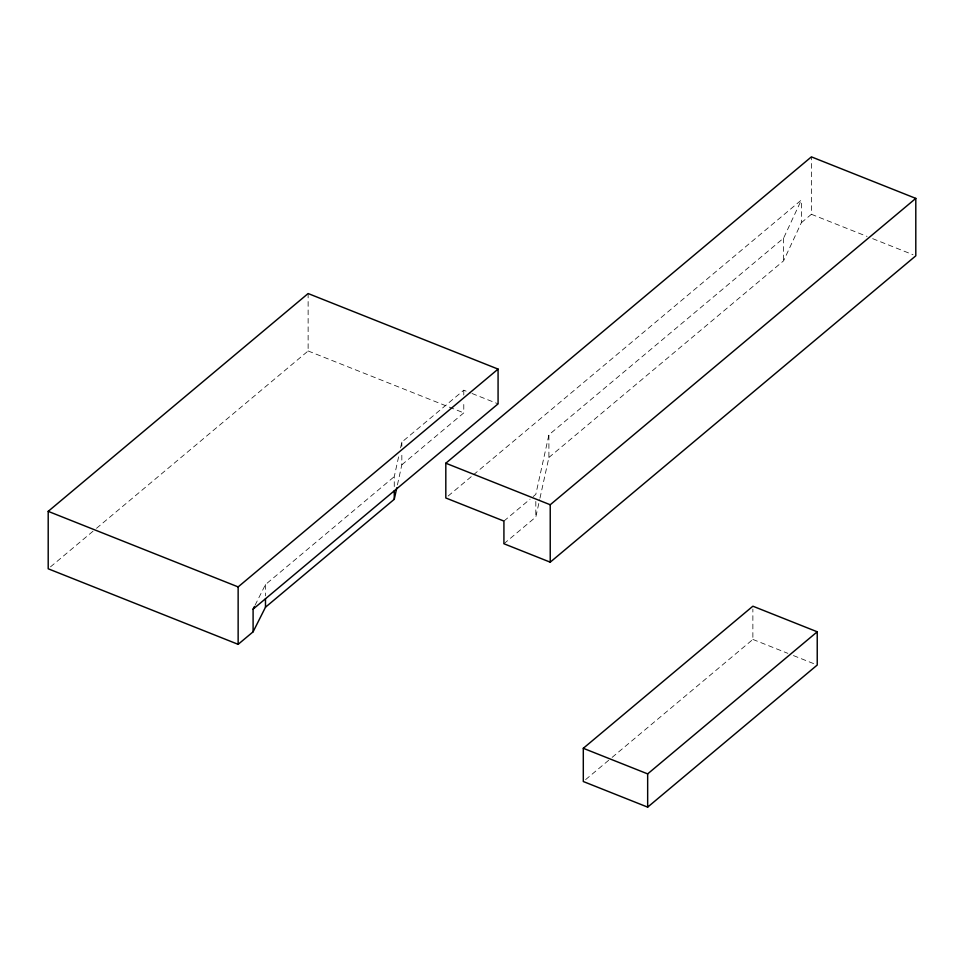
<?xml version="1.0" encoding="UTF-8"?>
<svg xmlns="http://www.w3.org/2000/svg" width="964" height="964" viewBox="0 0 964 964"><rect width="100%" height="100%" fill="white"/><g stroke="black" fill="none" stroke-linecap="round" stroke-linejoin="round"><path stroke-width="0.72" stroke-dasharray="4.82 3.62" d="M394.264 486.543L394.264 476.626L399.313 453.634M400.566 447.874L401.831 442.127L463.78 390.215L470.637 392.938M397.421 484.916L401.831 464.793L401.831 452.044M473.517 474.758L801.361 200.03L783.587 238.156L548.902 434.812L535.815 494.351L531.26 498.171M503.919 543.744L535.815 517.017L539.647 499.593M539.973 498.135L548.902 457.478L548.902 434.812M548.902 457.478L783.587 260.822L801.361 222.696L801.361 200.03M255.05 605.259L265.486 584.546L394.264 476.626M50.502 566.856L95.352 529.26M96.508 528.296L308.131 350.968L308.131 293.538M401.831 464.793L463.78 412.881L463.78 401.542M448.127 496.038L472.372 475.722M801.361 222.696L811.399 214.285L811.399 156.867M503.919 521.078L530.116 499.123M585.618 779.599L610.995 758.331M612.14 757.367L752.872 639.433L752.872 609.079M811.399 214.285L867.082 236.433M872.649 238.65L913.016 254.713M472.011 393.493L498.075 403.856M308.131 350.968L463.78 412.881M752.872 639.433L787.853 653.351M793.444 655.58L814.435 663.931M783.587 238.156L783.587 260.822M535.815 501.437L535.815 517.017M463.78 390.215L463.78 395.879M401.831 442.127L401.831 446.38M265.486 584.546L265.486 595.885"/><path stroke-width="1.45" d="M253.098 631.818L253.098 609.14L498.075 403.856L498.075 369.104L308.131 293.538L48.2 511.354L48.2 568.784L238.144 644.338L253.098 631.818L265.486 607.212L394.264 499.292L396.782 487.796M253.098 609.14L254.4 606.561M238.144 644.338L238.144 586.907L498.075 369.104M445.814 463.214L811.399 156.867L915.8 198.391L915.8 255.822L550.227 562.169L503.919 543.744L503.919 521.078L445.814 497.978L445.814 463.214L550.227 504.75L915.8 198.391M583.304 748.293L752.872 606.199L817.231 631.794L817.231 665.039L647.663 807.133L583.304 781.527L583.304 748.293L647.663 773.887L817.231 631.794M48.2 511.354L238.144 586.907M647.663 773.887L647.663 807.133M550.227 504.75L550.227 562.169M394.264 490.797L394.264 499.292M265.486 598.716L265.486 607.212"/></g></svg>
